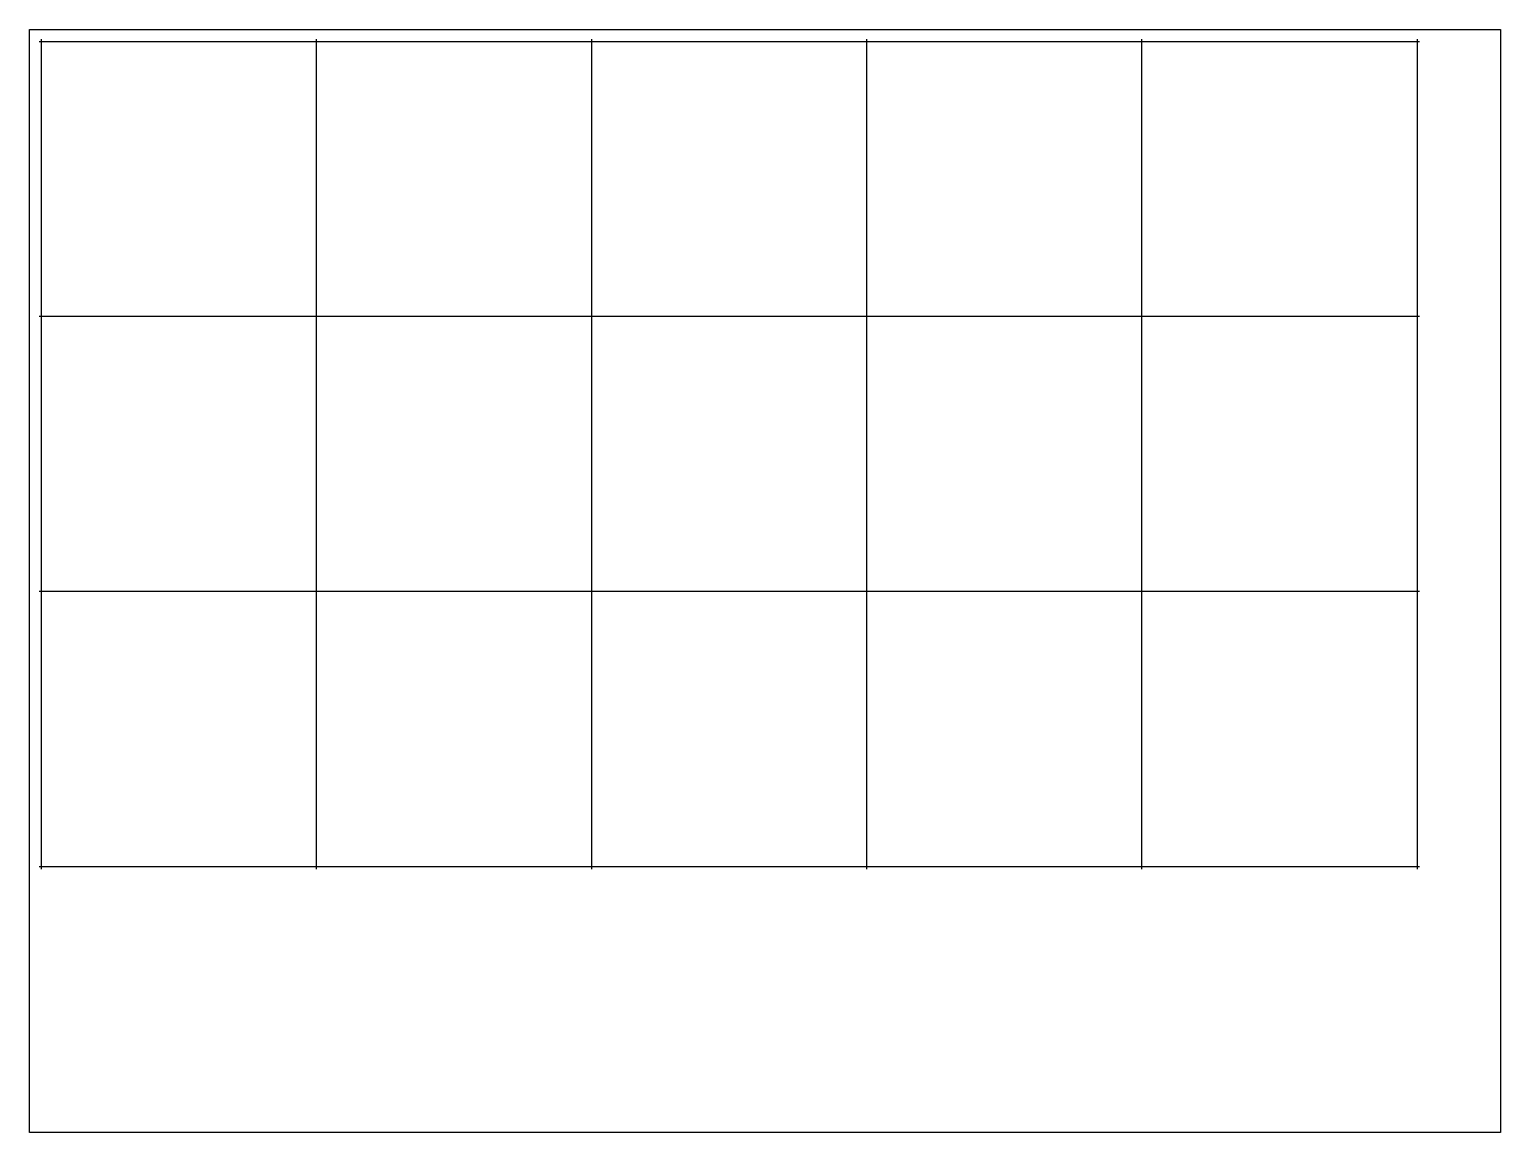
# Model space of a CAD drawing. Header units: inches. Extents: x -143 to 467, y 37 to 495.
import ezdxf

# ---------------------------------------------------------------- set-up
doc = ezdxf.new("R2010")
doc.units = ezdxf.units.IN
doc.header["$MEASUREMENT"] = 0
doc.linetypes.add('Continuous2', pattern=[0])
doc.layers.add('Unnamed Level 1', color=1, linetype='Continuous')

msp = doc.modelspace()

# ---------------------------------------------------------------- linework, layer by layer
at = {"layer": 'Unnamed Level 1', "color": 2, "linetype": 'Continuous2', "lineweight": -3, "true_color": 0xffff00}
for p, q in [((-142.63, 494.58), (466.97, 494.58)), ((-142.63, 37.38), (-142.63, 494.58)), ((466.97, 494.58), (466.97, 37.38)), ((466.97, 37.38), (-142.63, 37.38))]:
    msp.add_line(p, q, dxfattribs=at)
at = {"layer": 'Unnamed Level 1', "color": 5, "linetype": 'Continuous2', "lineweight": -3, "true_color": 0x0000ff}
for p, q in [((-138.63, 489.58), (-23.63, 489.58)), ((-137.63, 146.58), (-137.63, 490.58)), ((-23.63, 146.58), (-23.63, 490.58)), ((-23.63, 489.58), (90.37, 489.58)), ((90.37, 146.58), (90.37, 490.58)), ((90.37, 489.58), (204.37, 489.58)), ((204.37, 146.58), (204.37, 490.58)), ((204.37, 489.58), (318.37, 489.58)), ((318.37, 146.58), (318.37, 490.58)), ((318.37, 489.58), (433.37, 489.58)), ((432.37, 490.58), (432.37, 146.58)), ((433.37, 375.58), (-138.63, 375.58)), ((433.37, 261.58), (-138.63, 261.58)), ((433.37, 147.58), (-138.63, 147.58))]:
    msp.add_line(p, q, dxfattribs=at)

doc.saveas('drawing.dxf')
